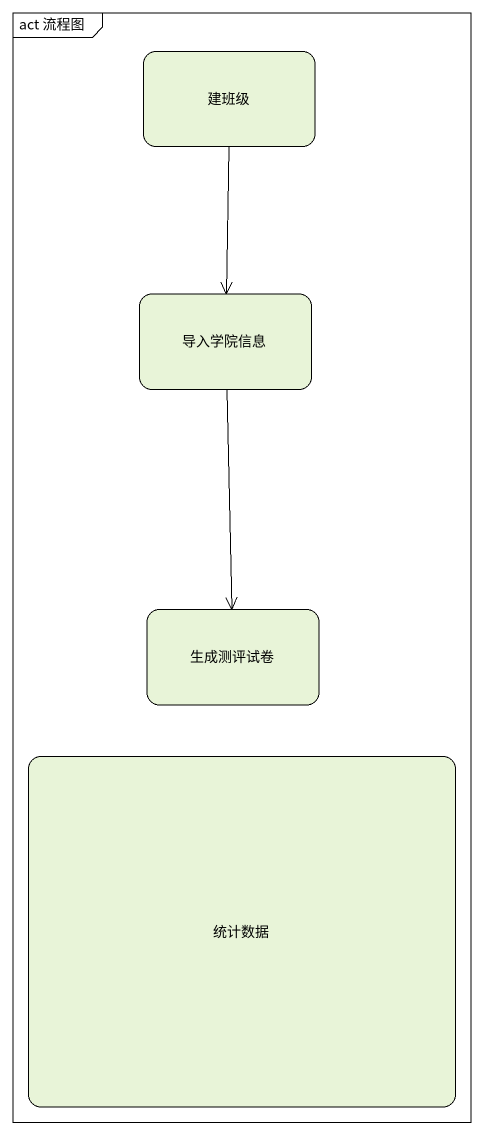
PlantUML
@startuml
mainframe act 流程图
hide empty description
state 建班级
state 导入学院信息
state 生成测评试卷
state 统计数据
建班级 --> 导入学院信息
导入学院信息 --> 生成测评试卷
@enduml
